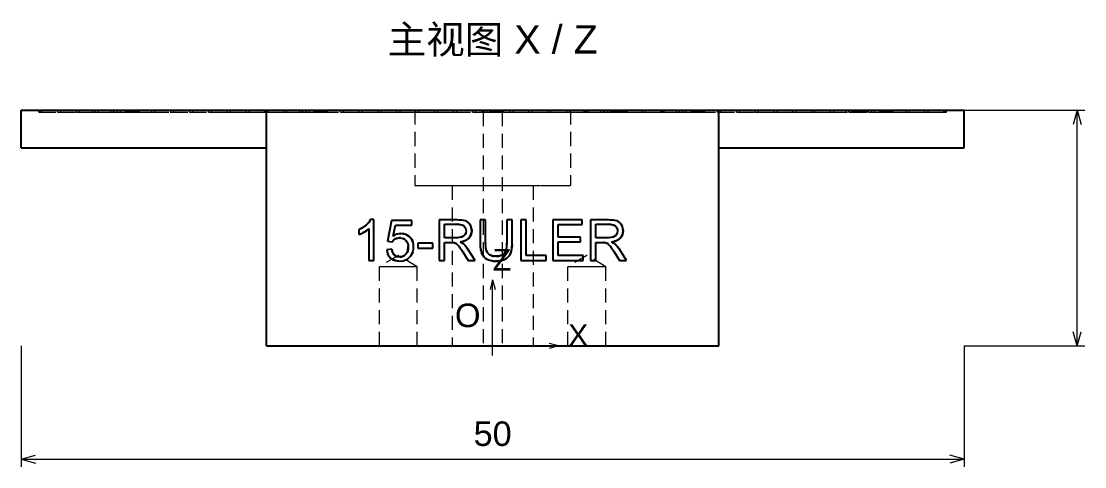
# Paper-space layout '01_三视图' of a CAD drawing. Header units: millimetres. Extents: x 8 to 452, y 8 to 289.
# Drawn here: x 111 to 223.8, y 164.7 to 211.9 of the extents above; entities that cross this region are included whole.
import ezdxf
from ezdxf.enums import TextEntityAlignment as Align

# ---------------------------------------------------------------- set-up
doc = ezdxf.new("R2010")
doc.units = ezdxf.units.MM
doc.linetypes.add('WP_HIDDEN', pattern=[2.3, 1.5, -0.8])
for name, color, linetype, lineweight in [('ANNOTATIONS', 7, 'CONTINUOUS', 18), ('HIDDEN', 7, 'WP_HIDDEN', 13), ('VISIBLE', 7, 'CONTINUOUS', 25)]:
    doc.layers.add(name, color=color, linetype=linetype, lineweight=lineweight)
doc.styles.add('CJK', font='Arial Unicode.ttf')

psp = doc.layouts.new('01_三视图')

# ---------------------------------------------------------------- linework, layer by layer
at = {"layer": 'ANNOTATIONS'}
for p, q in [((211, 202.5), (223.8, 202.5)), ((223, 202.5), (222.58, 201)), ((223, 177.5), (223, 202.5)), ((223, 202.5), (223.42, 201)), ((161, 184.5), (160.72, 183.5)), ((161, 177.5), (161, 184.5)), ((161, 184.5), (161.28, 183.5)), ((161, 176.5), (161, 178.5)), ((223, 177.5), (222.58, 179)), ((223, 177.5), (223.42, 179)), ((111, 177.5), (111, 164.7)), ((160, 177.5), (162, 177.5)), ((161, 177.5), (168, 177.5)), ((168, 177.5), (167, 177.78)), ((168, 177.5), (167, 177.22)), ((211, 177.5), (211, 164.7)), ((211, 177.5), (223.8, 177.5)), ((111, 165.5), (112.5, 165.92)), ((211, 165.5), (209.5, 165.92)), ((111, 165.5), (211, 165.5)), ((111, 165.5), (112.5, 165.08)), ((211, 165.5), (209.5, 165.08))]:
    psp.add_line(p, q, dxfattribs=at)
at = {"layer": 'HIDDEN'}
for points in [[(113, 202.5), (112.85, 202.5)], [(113.15, 202.5), (112.85, 202.5)], [(112.85, 202.3), (112.85, 202.5)], [(112.85, 202.3), (113.15, 202.3)], [(112.85, 202.3), (113, 202.3)], [(160.02, 202.5), (113, 202.5)], [(113, 202.3), (113, 202.5)], [(113, 202.3), (160.02, 202.3)], [(114.85, 202.5), (113.15, 202.5)], [(113.15, 202.5), (113.15, 202.3)], [(113.15, 202.3), (114.85, 202.3)], [(115.15, 202.5), (114.85, 202.5)], [(114.85, 202.3), (114.85, 202.5)], [(114.85, 202.3), (115.15, 202.3)], [(116.85, 202.5), (115.15, 202.5)], [(115.15, 202.5), (115.15, 202.3)], [(115.15, 202.3), (116.85, 202.3)], [(117.15, 202.5), (116.85, 202.5)], [(116.85, 202.3), (116.85, 202.5)], [(116.85, 202.3), (117.15, 202.3)], [(118.85, 202.5), (117.15, 202.5)], [(117.15, 202.5), (117.15, 202.3)], [(117.15, 202.3), (118.85, 202.3)], [(120.51, 202.5), (118.51, 202.5)], [(120.79, 202.5), (118.51, 202.5)], [(118.51, 202.3), (118.51, 202.5)], [(118.51, 202.3), (120.51, 202.3)], [(118.51, 202.3), (120.79, 202.3)], [(120.79, 202.5), (118.79, 202.5)], [(118.79, 202.3), (118.79, 202.5)], [(118.79, 202.3), (120.79, 202.3)], [(119.15, 202.5), (118.85, 202.5)], [(118.85, 202.3), (118.85, 202.5)], [(118.85, 202.3), (119.15, 202.3)], [(120.85, 202.5), (119.15, 202.5)], [(119.15, 202.5), (119.15, 202.3)], [(119.15, 202.3), (120.85, 202.3)], [(120.51, 202.3), (120.51, 202.5)], [(120.79, 202.3), (120.79, 202.5)], [(121.15, 202.5), (120.85, 202.5)], [(120.85, 202.3), (120.85, 202.5)], [(120.85, 202.3), (121.15, 202.3)], [(122.85, 202.5), (121.15, 202.5)], [(121.15, 202.5), (121.15, 202.3)], [(121.15, 202.3), (122.85, 202.3)], [(123.49, 202.5), (121.21, 202.5)], [(121.21, 202.3), (121.21, 202.5)], [(123.49, 202.3), (121.21, 202.3)], [(121.49, 202.5), (121.49, 202.3)], [(123.21, 202.5), (121.49, 202.5)], [(121.49, 202.3), (123.21, 202.3)], [(123.15, 202.5), (122.85, 202.5)], [(122.85, 202.3), (122.85, 202.5)], [(122.85, 202.3), (123.15, 202.3)], [(124.85, 202.5), (123.15, 202.5)], [(123.15, 202.5), (123.15, 202.3)], [(123.15, 202.3), (124.85, 202.3)], [(123.21, 202.5), (123.21, 202.3)], [(123.49, 202.3), (123.49, 202.5)], [(125.15, 202.5), (124.85, 202.5)], [(124.85, 202.3), (124.85, 202.5)], [(124.85, 202.3), (125.15, 202.3)], [(126.85, 202.5), (125.15, 202.5)], [(125.15, 202.5), (125.15, 202.3)], [(125.15, 202.3), (126.85, 202.3)], [(127.15, 202.5), (126.85, 202.5)], [(126.85, 202.3), (126.85, 202.5)], [(126.85, 202.3), (127.15, 202.3)], [(128.85, 202.5), (127.15, 202.5)], [(127.15, 202.5), (127.15, 202.3)], [(127.15, 202.3), (128.85, 202.3)], [(129.15, 202.5), (128.85, 202.5)], [(128.85, 202.3), (128.85, 202.5)], [(128.85, 202.3), (129.15, 202.3)], [(130.85, 202.5), (129.15, 202.5)], [(129.15, 202.5), (129.15, 202.3)], [(129.15, 202.3), (130.85, 202.3)], [(131.15, 202.5), (130.85, 202.5)], [(130.85, 202.3), (130.85, 202.5)], [(130.85, 202.3), (131.15, 202.3)], [(132.85, 202.5), (131.15, 202.5)], [(131.15, 202.5), (131.15, 202.3)], [(131.15, 202.3), (132.85, 202.3)], [(133.15, 202.5), (132.85, 202.5)], [(132.85, 202.3), (132.85, 202.5)], [(132.85, 202.3), (133.15, 202.3)], [(134.85, 202.5), (133.15, 202.5)], [(133.15, 202.5), (133.15, 202.3)], [(133.15, 202.3), (134.85, 202.3)], [(135.15, 202.5), (134.85, 202.5)], [(134.85, 202.3), (134.85, 202.5)], [(134.85, 202.3), (135.15, 202.3)], [(136.85, 202.5), (135.15, 202.5)], [(135.15, 202.5), (135.15, 202.3)], [(135.15, 202.3), (136.85, 202.3)], [(137.15, 202.5), (136.85, 202.5)], [(136.85, 202.3), (136.85, 202.5)], [(136.85, 202.3), (137.15, 202.3)], [(137, 198.5), (137, 202.5)], [(138.85, 202.5), (137.15, 202.5)], [(137.15, 202.5), (137.15, 202.3)], [(137.15, 202.3), (138.85, 202.3)], [(139.15, 202.5), (138.85, 202.5)], [(138.85, 202.3), (138.85, 202.5)], [(138.85, 202.3), (139.15, 202.3)], [(140.85, 202.5), (139.15, 202.5)], [(139.15, 202.5), (139.15, 202.3)], [(139.15, 202.3), (140.85, 202.3)], [(140.79, 202.5), (140.51, 202.5)], [(140.51, 202.3), (140.51, 202.5)], [(140.51, 202.3), (140.79, 202.3)], [(140.79, 202.3), (140.79, 202.5)], [(141.15, 202.5), (140.85, 202.5)], [(140.85, 202.3), (140.85, 202.5)], [(140.85, 202.3), (141.15, 202.3)], [(142.85, 202.5), (141.15, 202.5)], [(141.15, 202.5), (141.15, 202.3)], [(141.15, 202.3), (142.85, 202.3)], [(143.49, 202.5), (141.21, 202.5)], [(141.21, 202.3), (141.21, 202.5)], [(143.49, 202.3), (141.21, 202.3)], [(141.49, 202.5), (141.49, 202.3)], [(143.21, 202.5), (141.49, 202.5)], [(141.49, 202.3), (143.21, 202.3)], [(143.15, 202.5), (142.85, 202.5)], [(142.85, 202.3), (142.85, 202.5)], [(142.85, 202.3), (143.15, 202.3)], [(143.14, 202.5), (142.86, 202.5)], [(160.17, 202.5), (142.86, 202.5)], [(142.86, 202.3), (142.86, 202.5)], [(142.86, 202.3), (160.17, 202.3)], [(143.14, 202.3), (142.86, 202.3)], [(160.45, 202.5), (143.14, 202.5)], [(143.14, 202.3), (143.14, 202.5)], [(143.14, 202.3), (160.45, 202.3)], [(144.85, 202.5), (143.15, 202.5)], [(143.15, 202.5), (143.15, 202.3)], [(143.15, 202.3), (144.85, 202.3)], [(143.21, 202.5), (143.21, 202.3)], [(143.49, 202.3), (143.49, 202.5)], [(145.15, 202.5), (144.85, 202.5)], [(144.85, 202.3), (144.85, 202.5)], [(144.85, 202.3), (145.15, 202.3)], [(146.85, 202.5), (145.15, 202.5)], [(145.15, 202.5), (145.15, 202.3)], [(145.15, 202.3), (146.85, 202.3)], [(147.15, 202.5), (146.85, 202.5)], [(146.85, 202.3), (146.85, 202.5)], [(146.85, 202.3), (147.15, 202.3)], [(148.85, 202.5), (147.15, 202.5)], [(147.15, 202.5), (147.15, 202.3)], [(147.15, 202.3), (148.85, 202.3)], [(149.15, 202.5), (148.85, 202.5)], [(148.85, 202.3), (148.85, 202.5)], [(148.85, 202.3), (149.15, 202.3)], [(150.85, 202.5), (149.15, 202.5)], [(149.15, 202.5), (149.15, 202.3)], [(149.15, 202.3), (150.85, 202.3)], [(151.15, 202.5), (150.85, 202.5)], [(150.85, 202.3), (150.85, 202.5)], [(150.85, 202.3), (151.15, 202.3)], [(152.85, 202.5), (151.15, 202.5)], [(151.15, 202.5), (151.15, 202.3)], [(151.15, 202.3), (152.85, 202.3)], [(152.75, 202.5), (152.96, 202.5), (153.57, 202.5), (154.55, 202.5), (155.86, 202.5), (157.42, 202.5), (159.16, 202.5), (161, 202.5), (162.84, 202.5), (164.58, 202.5), (166.14, 202.5), (167.45, 202.5), (168.43, 202.5), (169.04, 202.5), (169.25, 202.5)], [(152.75, 202.5), (152.75, 194.5)], [(153.15, 202.5), (152.85, 202.5)], [(152.85, 202.3), (152.85, 202.5)], [(152.85, 202.3), (153.15, 202.3)], [(154.85, 202.5), (153.15, 202.5)], [(153.15, 202.5), (153.15, 202.3)], [(153.15, 202.3), (154.85, 202.3)], [(155.15, 202.5), (154.85, 202.5)], [(154.85, 202.3), (154.85, 202.5)], [(154.85, 202.3), (155.15, 202.3)], [(156.85, 202.5), (155.15, 202.5)], [(155.15, 202.5), (155.15, 202.3)], [(155.15, 202.3), (156.85, 202.3)], [(157.15, 202.5), (156.85, 202.5)], [(156.85, 202.3), (156.85, 202.5)], [(156.85, 202.3), (157.15, 202.3)], [(158.85, 202.5), (157.15, 202.5)], [(157.15, 202.5), (157.15, 202.3)], [(157.15, 202.3), (158.85, 202.3)], [(159.15, 202.5), (158.85, 202.5)], [(158.85, 202.3), (158.85, 202.5)], [(158.85, 202.3), (159.15, 202.3)], [(160.02, 202.5), (159.15, 202.5)], [(159.15, 202.5), (159.15, 202.3)], [(159.15, 202.3), (160.02, 202.3)], [(162.14, 202.5), (159.86, 202.5)], [(159.86, 202.3), (159.86, 202.5)], [(162.14, 202.3), (159.86, 202.3)], [(160, 202.3), (160, 177.5)], [(160, 202.3), (160, 202.3), (160, 202.3), (160, 202.3), (160, 202.3), (160, 202.3), (160, 202.3), (160.01, 202.3), (160.01, 202.3), (160.01, 202.3), (160.01, 202.3), (160.01, 202.3), (160.01, 202.3), (160.02, 202.3), (160.02, 202.3)], [(160.02, 202.5), (160.06, 202.5), (160.11, 202.5), (160.19, 202.5), (160.27, 202.5), (160.38, 202.5), (160.49, 202.5), (160.62, 202.5), (160.75, 202.5), (160.89, 202.5), (161.03, 202.5), (161.16, 202.5), (161.3, 202.5), (161.43, 202.5), (161.55, 202.5)], [(160.17, 202.5), (160.15, 202.5), (160.14, 202.5), (160.12, 202.5), (160.11, 202.5), (160.1, 202.5), (160.09, 202.5), (160.08, 202.5), (160.07, 202.5), (160.06, 202.5), (160.05, 202.5), (160.04, 202.5), (160.03, 202.5), (160.03, 202.5), (160.02, 202.5)], [(160.02, 202.3), (160.02, 202.5)], [(160.14, 202.3), (160.14, 202.5)], [(161.86, 202.5), (160.14, 202.5)], [(160.14, 202.3), (161.86, 202.3)], [(160.17, 202.3), (160.17, 202.5)], [(160.17, 202.3), (160.18, 202.3), (160.2, 202.3), (160.22, 202.3), (160.23, 202.3), (160.25, 202.3), (160.27, 202.3), (160.29, 202.3), (160.31, 202.3), (160.33, 202.3), (160.36, 202.3), (160.38, 202.3), (160.4, 202.3), (160.42, 202.3), (160.45, 202.3)], [(161.98, 202.5), (161.94, 202.5), (161.89, 202.5), (161.81, 202.5), (161.73, 202.5), (161.62, 202.5), (161.51, 202.5), (161.38, 202.5), (161.25, 202.5), (161.11, 202.5), (160.97, 202.5), (160.84, 202.5), (160.7, 202.5), (160.57, 202.5), (160.45, 202.5)], [(160.45, 202.3), (160.45, 202.5)], [(162.85, 202.5), (161.55, 202.5)], [(161.55, 202.3), (161.55, 202.5)], [(161.83, 202.3), (161.82, 202.3), (161.8, 202.3), (161.78, 202.3), (161.77, 202.3), (161.75, 202.3), (161.73, 202.3), (161.71, 202.3), (161.69, 202.3), (161.67, 202.3), (161.64, 202.3), (161.62, 202.3), (161.6, 202.3), (161.58, 202.3), (161.55, 202.3)], [(161.55, 202.3), (162.85, 202.3)], [(161.83, 202.3), (161.83, 202.5)], [(161.83, 202.5), (161.85, 202.5), (161.86, 202.5), (161.88, 202.5), (161.89, 202.5), (161.9, 202.5), (161.91, 202.5), (161.92, 202.5), (161.93, 202.5), (161.94, 202.5), (161.95, 202.5), (161.96, 202.5), (161.97, 202.5), (161.97, 202.5), (161.98, 202.5)], [(162.85, 202.5), (161.83, 202.5)], [(161.83, 202.3), (162.85, 202.3)], [(161.86, 202.5), (161.86, 202.3)], [(209, 202.5), (161.98, 202.5)], [(161.98, 202.3), (161.98, 202.5)], [(162.85, 202.5), (161.98, 202.5)], [(161.98, 202.3), (161.98, 202.3), (161.99, 202.3), (161.99, 202.3), (161.99, 202.3), (161.99, 202.3), (161.99, 202.3), (161.99, 202.3), (162, 202.3), (162, 202.3), (162, 202.3), (162, 202.3), (162, 202.3), (162, 202.3), (162, 202.3)], [(161.98, 202.3), (209, 202.3)], [(161.98, 202.3), (162.85, 202.3)], [(162, 202.3), (162, 177.5)], [(162.14, 202.3), (162.14, 202.5)], [(163.15, 202.5), (162.85, 202.5)], [(162.85, 202.3), (162.85, 202.5)], [(162.85, 202.3), (163.15, 202.3)], [(178.86, 202.5), (163.15, 202.5)], [(179.14, 202.5), (163.15, 202.5)], [(164.85, 202.5), (163.15, 202.5)], [(163.15, 202.5), (163.15, 202.3)], [(163.15, 202.3), (164.85, 202.3)], [(163.15, 202.3), (179.14, 202.3)], [(163.15, 202.3), (178.86, 202.3)], [(165.15, 202.5), (164.85, 202.5)], [(164.85, 202.3), (164.85, 202.5)], [(164.85, 202.3), (165.15, 202.3)], [(166.85, 202.5), (165.15, 202.5)], [(165.15, 202.5), (165.15, 202.3)], [(165.15, 202.3), (166.85, 202.3)], [(167.15, 202.5), (166.85, 202.5)], [(166.85, 202.3), (166.85, 202.5)], [(166.85, 202.3), (167.15, 202.3)], [(168.85, 202.5), (167.15, 202.5)], [(167.15, 202.5), (167.15, 202.3)], [(167.15, 202.3), (168.85, 202.3)], [(169.15, 202.5), (168.85, 202.5)], [(168.85, 202.3), (168.85, 202.5)], [(168.85, 202.3), (169.15, 202.3)], [(170.85, 202.5), (169.15, 202.5)], [(169.15, 202.5), (169.15, 202.3)], [(169.15, 202.3), (170.85, 202.3)], [(169.25, 202.5), (169.25, 194.5)], [(172.51, 202.5), (170.71, 202.5)], [(170.99, 202.5), (170.71, 202.5)], [(170.71, 202.3), (170.71, 202.5)], [(170.71, 202.3), (170.99, 202.3)], [(170.71, 202.3), (172.51, 202.3)], [(171.15, 202.5), (170.85, 202.5)], [(170.85, 202.3), (170.85, 202.5)], [(170.85, 202.3), (171.15, 202.3)], [(172.51, 202.5), (170.99, 202.5)], [(170.99, 202.3), (170.99, 202.5)], [(170.99, 202.3), (172.51, 202.3)], [(172.85, 202.5), (171.15, 202.5)], [(171.15, 202.5), (171.15, 202.3)], [(171.15, 202.3), (172.85, 202.3)], [(172.79, 202.5), (172.51, 202.5)], [(172.51, 202.3), (172.51, 202.5)], [(172.51, 202.3), (172.79, 202.3)], [(172.79, 202.3), (172.79, 202.5)], [(173.15, 202.5), (172.85, 202.5)], [(172.85, 202.3), (172.85, 202.5)], [(172.85, 202.3), (173.15, 202.3)], [(174.85, 202.5), (173.15, 202.5)], [(173.15, 202.5), (173.15, 202.3)], [(173.15, 202.3), (174.85, 202.3)], [(175.01, 202.5), (173.21, 202.5)], [(175.29, 202.5), (173.21, 202.5)], [(173.21, 202.3), (173.21, 202.5)], [(175.01, 202.3), (173.21, 202.3)], [(173.21, 202.3), (175.29, 202.3)], [(175.29, 202.5), (173.49, 202.5)], [(173.49, 202.3), (173.49, 202.5)], [(175.29, 202.3), (173.49, 202.3)], [(175.15, 202.5), (174.85, 202.5)], [(174.85, 202.3), (174.85, 202.5)], [(174.85, 202.3), (175.15, 202.3)], [(175.01, 202.5), (175.01, 202.3)], [(176.85, 202.5), (175.15, 202.5)], [(175.15, 202.5), (175.15, 202.3)], [(175.15, 202.3), (176.85, 202.3)], [(175.29, 202.3), (175.29, 202.5)], [(177.15, 202.5), (176.85, 202.5)], [(176.85, 202.3), (176.85, 202.5)], [(176.85, 202.3), (177.15, 202.3)], [(178.85, 202.5), (177.15, 202.5)], [(177.15, 202.5), (177.15, 202.3)], [(177.15, 202.3), (178.85, 202.3)], [(179.15, 202.5), (178.85, 202.5)], [(178.85, 202.3), (178.85, 202.5)], [(178.85, 202.3), (179.15, 202.3)], [(179.14, 202.5), (178.86, 202.5)], [(178.86, 202.3), (178.86, 202.5)], [(179.14, 202.3), (178.86, 202.3)], [(179.14, 202.3), (179.14, 202.5)], [(180.85, 202.5), (179.15, 202.5)], [(179.15, 202.5), (179.15, 202.3)], [(179.15, 202.3), (180.85, 202.3)], [(180.79, 202.5), (180.51, 202.5)], [(180.51, 202.3), (180.51, 202.5)], [(180.51, 202.3), (180.79, 202.3)], [(180.79, 202.3), (180.79, 202.5)], [(181.15, 202.5), (180.85, 202.5)], [(180.85, 202.3), (180.85, 202.5)], [(180.85, 202.3), (181.15, 202.3)], [(182.85, 202.5), (181.15, 202.5)], [(181.15, 202.5), (181.15, 202.3)], [(181.15, 202.3), (182.85, 202.3)], [(183.49, 202.5), (181.21, 202.5)], [(181.21, 202.3), (181.21, 202.5)], [(183.49, 202.3), (181.21, 202.3)], [(181.49, 202.3), (181.49, 202.5)], [(183.21, 202.5), (181.49, 202.5)], [(181.49, 202.3), (183.21, 202.3)], [(183.15, 202.5), (182.85, 202.5)], [(182.85, 202.3), (182.85, 202.5)], [(182.85, 202.3), (183.15, 202.3)], [(184.85, 202.5), (183.15, 202.5)], [(183.15, 202.5), (183.15, 202.3)], [(183.15, 202.3), (184.85, 202.3)], [(183.21, 202.5), (183.21, 202.3)], [(183.49, 202.3), (183.49, 202.5)], [(185.15, 202.5), (184.85, 202.5)], [(184.85, 202.3), (184.85, 202.5)], [(184.85, 202.3), (185.15, 202.3)], [(185, 198.5), (185, 202.5)], [(186.85, 202.5), (185.15, 202.5)], [(185.15, 202.5), (185.15, 202.3)], [(185.15, 202.3), (186.85, 202.3)], [(187.15, 202.5), (186.85, 202.5)], [(186.85, 202.3), (186.85, 202.5)], [(186.85, 202.3), (187.15, 202.3)], [(188.85, 202.5), (187.15, 202.5)], [(187.15, 202.5), (187.15, 202.3)], [(187.15, 202.3), (188.85, 202.3)], [(189.15, 202.5), (188.85, 202.5)], [(188.85, 202.3), (188.85, 202.5)], [(188.85, 202.3), (189.15, 202.3)], [(190.85, 202.5), (189.15, 202.5)], [(189.15, 202.5), (189.15, 202.3)], [(189.15, 202.3), (190.85, 202.3)], [(191.15, 202.5), (190.85, 202.5)], [(190.85, 202.3), (190.85, 202.5)], [(190.85, 202.3), (191.15, 202.3)], [(192.85, 202.5), (191.15, 202.5)], [(191.15, 202.5), (191.15, 202.3)], [(191.15, 202.3), (192.85, 202.3)], [(193.15, 202.5), (192.85, 202.5)], [(192.85, 202.3), (192.85, 202.5)], [(192.85, 202.3), (193.15, 202.3)], [(194.85, 202.5), (193.15, 202.5)], [(193.15, 202.5), (193.15, 202.3)], [(193.15, 202.3), (194.85, 202.3)], [(195.15, 202.5), (194.85, 202.5)], [(194.85, 202.3), (194.85, 202.5)], [(194.85, 202.3), (195.15, 202.3)], [(196.85, 202.5), (195.15, 202.5)], [(195.15, 202.5), (195.15, 202.3)], [(195.15, 202.3), (196.85, 202.3)], [(197.15, 202.5), (196.85, 202.5)], [(196.85, 202.3), (196.85, 202.5)], [(196.85, 202.3), (197.15, 202.3)], [(198.85, 202.5), (197.15, 202.5)], [(197.15, 202.5), (197.15, 202.3)], [(197.15, 202.3), (198.85, 202.3)], [(200.51, 202.5), (198.51, 202.5)], [(200.79, 202.5), (198.51, 202.5)], [(198.51, 202.3), (198.51, 202.5)], [(200.51, 202.3), (198.51, 202.3)], [(200.79, 202.3), (198.51, 202.3)], [(200.79, 202.5), (198.79, 202.5)], [(198.79, 202.3), (198.79, 202.5)], [(198.79, 202.3), (200.79, 202.3)], [(199.15, 202.5), (198.85, 202.5)], [(198.85, 202.3), (198.85, 202.5)], [(198.85, 202.3), (199.15, 202.3)], [(200.85, 202.5), (199.15, 202.5)], [(199.15, 202.5), (199.15, 202.3)], [(199.15, 202.3), (200.85, 202.3)], [(200.51, 202.3), (200.51, 202.5)], [(200.79, 202.3), (200.79, 202.5)], [(201.15, 202.5), (200.85, 202.5)], [(200.85, 202.3), (200.85, 202.5)], [(200.85, 202.3), (201.15, 202.3)], [(202.85, 202.5), (201.15, 202.5)], [(201.15, 202.5), (201.15, 202.3)], [(201.15, 202.3), (202.85, 202.3)], [(203.49, 202.5), (201.21, 202.5)], [(201.21, 202.3), (201.21, 202.5)], [(203.49, 202.3), (201.21, 202.3)], [(201.49, 202.5), (201.49, 202.3)], [(203.21, 202.5), (201.49, 202.5)], [(201.49, 202.3), (203.21, 202.3)], [(203.15, 202.5), (202.85, 202.5)], [(202.85, 202.3), (202.85, 202.5)], [(202.85, 202.3), (203.15, 202.3)], [(204.85, 202.5), (203.15, 202.5)], [(203.15, 202.5), (203.15, 202.3)], [(203.15, 202.3), (204.85, 202.3)], [(203.21, 202.5), (203.21, 202.3)], [(203.49, 202.3), (203.49, 202.5)], [(205.15, 202.5), (204.85, 202.5)], [(204.85, 202.3), (204.85, 202.5)], [(204.85, 202.3), (205.15, 202.3)], [(206.85, 202.5), (205.15, 202.5)], [(205.15, 202.5), (205.15, 202.3)], [(205.15, 202.3), (206.85, 202.3)], [(207.15, 202.5), (206.85, 202.5)], [(206.85, 202.3), (206.85, 202.5)], [(206.85, 202.3), (207.15, 202.3)], [(208.85, 202.5), (207.15, 202.5)], [(207.15, 202.5), (207.15, 202.3)], [(207.15, 202.3), (208.85, 202.3)], [(209.15, 202.5), (208.85, 202.5)], [(208.85, 202.3), (208.85, 202.5)], [(208.85, 202.3), (209.15, 202.3)], [(209.15, 202.5), (209, 202.5)], [(209, 202.3), (209, 202.5)], [(209, 202.3), (209.15, 202.3)], [(209.15, 202.3), (209.15, 202.5)], [(152.75, 194.5), (152.96, 194.5), (153.57, 194.5), (154.55, 194.5), (155.86, 194.5), (157.42, 194.5), (159.16, 194.5), (161, 194.5), (162.84, 194.5), (164.58, 194.5), (166.14, 194.5), (167.45, 194.5), (168.43, 194.5), (169.04, 194.5), (169.25, 194.5)], [(156.7, 194.5), (156.7, 177.5)], [(156.7, 194.5), (156.81, 194.5), (157.13, 194.5), (157.64, 194.5), (158.32, 194.5), (159.13, 194.5), (160.04, 194.5), (161, 194.5), (161.96, 194.5), (162.87, 194.5), (163.68, 194.5), (164.36, 194.5), (164.87, 194.5), (165.19, 194.5), (165.3, 194.5)], [(165.3, 194.5), (165.3, 177.5)], [(147.88, 190.62), (147.97, 190.74)], [(157.24, 190.88), (157.37, 190.88)], [(157.88, 190.83), (158.12, 190.77)], [(158.12, 190.77), (158.36, 190.63)], [(173.3, 190.88), (173.42, 190.88)], [(173.93, 190.83), (174.18, 190.77)], [(174.18, 190.77), (174.41, 190.63)], [(146.81, 189.82), (147.21, 190.04)], [(147.87, 189.94), (147.71, 189.8), (147.51, 189.66)], [(157.37, 190.4), (157.27, 190.41)], [(157.79, 190.32), (157.61, 190.37), (157.4, 190.4)], [(158.07, 190.09), (157.97, 190.21)], [(158.14, 189.97), (158.11, 190.04)], [(158.15, 189.48), (158.19, 189.71)], [(158.19, 189.71), (158.16, 189.91)], [(158.36, 190.63), (158.38, 190.61)], [(158.66, 190.24), (158.69, 190.17)], [(158.72, 190.1), (158.75, 189.95)], [(173.43, 190.4), (173.32, 190.41)], [(173.84, 190.32), (173.67, 190.37), (173.46, 190.4)], [(174.13, 190.09), (174.02, 190.21)], [(174.2, 189.97), (174.16, 190.04)], [(174.21, 189.48), (174.25, 189.71)], [(174.25, 189.71), (174.22, 189.91)], [(174.42, 190.63), (174.44, 190.61)], [(174.73, 190.22), (174.79, 190.06), (174.82, 189.88)], [(147.11, 189.44), (146.81, 189.31)], [(147.21, 189.49), (147.14, 189.45)], [(150.44, 188.67), (150.35, 188.55)], [(150.6, 188.8), (150.49, 188.72)], [(150.6, 189.25), (150.77, 189.33), (150.94, 189.39)], [(151.05, 188.96), (150.91, 188.94)], [(151.5, 188.9), (151.36, 188.94), (151.21, 188.96)], [(151.27, 189.43), (151.35, 189.43)], [(152.05, 188.07), (152.02, 188.3), (151.94, 188.5)], [(152.11, 189.15), (152.22, 189.04)], [(152.53, 188.55), (152.59, 188.3), (152.61, 188.03)], [(156.66, 188.49), (156.56, 188.49)], [(156.71, 188.48), (156.69, 188.48)], [(156.75, 188.48), (156.74, 188.48)], [(156.8, 188.48), (156.79, 188.48)], [(156.8, 188.48), (156.8, 188.48)], [(156.88, 188.47), (156.82, 188.48)], [(156.93, 188.45), (156.88, 188.47)], [(157.07, 188.39), (156.97, 188.44)], [(157.31, 188.99), (157.65, 189.03)], [(157.74, 188.56), (157.56, 188.53)], [(157.73, 188.45), (157.78, 188.41)], [(157.81, 189.09), (157.92, 189.16)], [(157.81, 188.39), (157.81, 188.39)], [(157.82, 188.39), (157.82, 188.39)], [(157.83, 188.38), (157.91, 188.32)], [(158.34, 188.81), (158.11, 188.68)], [(159.74, 187.67), (159.69, 188), (159.68, 188.39)], [(163.07, 188.39), (163.07, 188.31)], [(172.71, 188.49), (172.62, 188.49)], [(172.76, 188.48), (172.75, 188.48)], [(172.8, 188.48), (172.8, 188.48)], [(172.85, 188.48), (172.84, 188.48)], [(172.86, 188.48), (172.85, 188.48)], [(172.94, 188.47), (172.88, 188.48)], [(172.99, 188.45), (172.94, 188.47)], [(173.13, 188.39), (173.03, 188.44)], [(173.36, 188.99), (173.7, 189.03)], [(173.79, 188.56), (173.62, 188.53)], [(173.78, 188.45), (173.84, 188.41)], [(173.87, 189.09), (173.98, 189.16)], [(173.87, 188.39), (173.87, 188.39)], [(173.88, 188.39), (173.88, 188.39)], [(173.88, 188.38), (173.96, 188.32)], [(174.4, 188.81), (174.17, 188.68)], [(149.87, 187.25), (149.8, 187.47), (149.76, 187.7)], [(150.34, 187.63), (150.4, 187.43), (150.48, 187.27)], [(151.79, 187.22), (151.93, 187.43)], [(152.61, 188.03), (152.59, 187.75), (152.53, 187.49)], [(157.26, 188.25), (157.23, 188.28)], [(157.32, 188.2), (157.27, 188.25)], [(157.74, 187.62), (157.52, 187.95)], [(157.91, 188.32), (158.17, 188.03)], [(158.17, 188.03), (158.19, 188.01)], [(159.81, 187.4), (159.75, 187.61)], [(160.25, 188.29), (160.29, 187.81)], [(160.29, 187.81), (160.33, 187.65)], [(160.44, 187.41), (160.51, 187.32)], [(160.54, 187.29), (160.71, 187.16)], [(162.28, 187.36), (162.37, 187.52), (162.43, 187.72), (162.47, 187.96), (162.49, 188.24)], [(162.92, 187.36), (162.85, 187.21), (162.76, 187.07), (162.65, 186.95), (162.52, 186.83)], [(163.01, 187.67), (162.92, 187.36)], [(163.06, 188.07), (163.02, 187.71)], [(173.32, 188.25), (173.29, 188.28)], [(173.37, 188.2), (173.33, 188.25)], [(173.8, 187.62), (173.58, 187.95)], [(173.96, 188.32), (174.23, 188.03)], [(174.23, 188.03), (174.25, 188.01)], [(151, 187.11), (148.99, 185.9)], [(150.31, 186.73), (150.18, 186.83)], [(150.92, 186.96), (151.14, 186.94)], [(153.01, 185.9), (151, 187.11)], [(151.14, 186.5), (151.06, 186.5)], [(152.27, 187.02), (152.05, 186.79), (151.78, 186.63), (151.48, 186.53), (151.14, 186.5)], [(160.39, 186.71), (160.14, 186.89), (160.03, 187), (159.94, 187.13)], [(160.72, 186.58), (160.55, 186.64), (160.39, 186.71)], [(160.77, 186.57), (160.74, 186.58)], [(161.03, 187.04), (161.05, 187.04)], [(161.18, 186.51), (161.14, 186.51)], [(161.17, 187.02), (161.33, 187.01)], [(161.21, 186.5), (161.18, 186.51)], [(161.26, 186.5), (161.21, 186.5)], [(162.16, 186.62), (162, 186.57)], [(162.39, 186.74), (162.24, 186.66)], [(171, 187.11), (168.99, 185.9)], [(173.01, 185.9), (171, 187.11)], [(153.01, 185.9), (152.96, 185.9), (152.81, 185.9), (152.57, 185.9), (152.25, 185.9), (151.87, 185.9), (151.45, 185.9), (151, 185.9), (150.55, 185.9), (150.13, 185.9), (149.75, 185.9), (149.43, 185.9), (149.19, 185.9), (149.04, 185.9), (148.99, 185.9)], [(148.99, 177.5), (148.99, 185.9)], [(153.01, 177.5), (153.01, 185.9)], [(173.01, 185.9), (172.96, 185.9), (172.81, 185.9), (172.57, 185.9), (172.25, 185.9), (171.87, 185.9), (171.45, 185.9), (171, 185.9), (170.55, 185.9), (170.13, 185.9), (169.75, 185.9), (169.43, 185.9), (169.19, 185.9), (169.04, 185.9), (168.99, 185.9)], [(168.99, 177.5), (168.99, 185.9)], [(173.01, 177.5), (173.01, 185.9)], [(153.01, 177.5), (152.96, 177.5), (152.81, 177.5), (152.57, 177.5), (152.25, 177.5), (151.87, 177.5), (151.45, 177.5), (151, 177.5), (150.55, 177.5), (150.13, 177.5), (149.75, 177.5), (149.43, 177.5), (149.19, 177.5), (149.04, 177.5), (148.99, 177.5)], [(156.7, 177.5), (156.81, 177.5), (157.13, 177.5), (157.64, 177.5), (158.32, 177.5), (159.13, 177.5), (160.04, 177.5), (161, 177.5), (161.96, 177.5), (162.87, 177.5), (163.68, 177.5), (164.36, 177.5), (164.87, 177.5), (165.19, 177.5), (165.3, 177.5)], [(160, 177.5), (160.03, 177.5), (160.1, 177.5), (160.22, 177.5), (160.38, 177.5), (160.57, 177.5), (160.78, 177.5), (161, 177.5), (161.22, 177.5), (161.43, 177.5), (161.62, 177.5), (161.78, 177.5), (161.9, 177.5), (161.97, 177.5), (162, 177.5)], [(173.01, 177.5), (172.96, 177.5), (172.81, 177.5), (172.57, 177.5), (172.25, 177.5), (171.87, 177.5), (171.45, 177.5), (171, 177.5), (170.55, 177.5), (170.13, 177.5), (169.75, 177.5), (169.43, 177.5), (169.19, 177.5), (169.04, 177.5), (168.99, 177.5)]]:
    psp.add_lwpolyline(points, dxfattribs=at)
at = {"layer": 'VISIBLE'}
for points in [[(111, 202.5), (137, 202.5)], [(111, 198.5), (111, 202.5)], [(137, 177.5), (137, 202.5)], [(137, 202.5), (185, 202.5)], [(185, 202.5), (211, 202.5)], [(185, 177.5), (185, 202.5)], [(211, 198.5), (211, 202.5)], [(111, 198.5), (137, 198.5)], [(185, 198.5), (211, 198.5)], [(148.06, 190.9), (147.87, 190.61), (147.59, 190.32)], [(147.97, 190.74), (148.06, 190.9)], [(148.4, 190.9), (148.06, 190.9)], [(148.4, 186.57), (148.4, 190.9)], [(150.27, 190.82), (149.85, 188.61)], [(152.41, 190.82), (150.27, 190.82)], [(152.41, 190.32), (152.41, 190.82)], [(157.24, 190.88), (155.33, 190.88)], [(155.33, 190.88), (155.33, 186.57)], [(158.12, 190.77), (157.94, 190.82), (157.74, 190.85), (157.24, 190.88)], [(157.37, 190.88), (157.64, 190.87), (157.88, 190.83)], [(158.6, 190.36), (158.5, 190.49), (158.39, 190.61), (158.26, 190.7), (158.12, 190.77)], [(158.36, 190.63), (158.36, 190.63)], [(160.25, 190.88), (159.68, 190.88)], [(159.68, 190.88), (159.68, 188.39)], [(160.25, 188.4), (160.25, 190.88)], [(163.07, 190.88), (162.5, 190.88)], [(162.5, 190.88), (162.5, 188.4)], [(163.07, 188.39), (163.07, 190.88)], [(164.56, 190.88), (163.99, 190.88)], [(163.99, 190.88), (163.99, 186.57)], [(164.56, 187.08), (164.56, 190.88)], [(170.49, 190.88), (167.38, 190.88)], [(167.38, 190.88), (167.38, 186.57)], [(170.49, 190.37), (170.49, 190.88)], [(173.3, 190.88), (171.39, 190.88)], [(171.39, 190.88), (171.39, 186.57)], [(174.18, 190.77), (174, 190.82), (173.8, 190.85), (173.3, 190.88)], [(173.42, 190.88), (173.7, 190.87), (173.93, 190.83)], [(174.65, 190.36), (174.56, 190.49), (174.45, 190.61), (174.32, 190.7), (174.18, 190.77)], [(174.41, 190.63), (174.42, 190.63)], [(147.59, 190.32), (147.23, 190.05), (146.81, 189.82)], [(146.81, 189.82), (146.81, 189.31)], [(146.81, 189.31), (147.08, 189.42), (147.37, 189.58)], [(147.21, 190.04), (147.59, 190.32)], [(147.37, 189.58), (147.21, 189.49)], [(147.37, 189.58), (147.65, 189.76), (147.87, 189.94)], [(147.51, 189.66), (147.37, 189.58)], [(147.59, 190.32), (147.88, 190.62)], [(147.87, 189.94), (147.87, 186.57)], [(150.46, 189.16), (150.69, 190.32)], [(150.69, 190.32), (152.41, 190.32)], [(155.9, 188.98), (155.9, 190.41)], [(155.9, 190.41), (157.27, 190.41)], [(157.27, 190.41), (157.48, 190.39), (157.68, 190.36), (157.84, 190.3), (157.97, 190.21)], [(157.4, 190.4), (157.37, 190.4)], [(157.97, 190.21), (157.79, 190.32)], [(157.97, 190.21), (158.06, 190.1), (158.13, 189.99), (158.17, 189.85), (158.19, 189.71)], [(158.11, 190.04), (158.07, 190.09)], [(158.19, 189.71), (158.16, 189.51), (158.07, 189.32)], [(158.16, 189.91), (158.14, 189.97)], [(158.38, 190.61), (158.5, 190.5), (158.6, 190.36)], [(158.48, 188.93), (158.61, 189.1), (158.7, 189.29), (158.76, 189.49), (158.78, 189.71)], [(158.78, 189.71), (158.76, 189.49), (158.7, 189.28), (158.61, 189.1), (158.48, 188.93)], [(158.78, 189.71), (158.77, 189.88), (158.73, 190.05), (158.68, 190.21), (158.6, 190.36)], [(158.6, 190.36), (158.66, 190.24)], [(158.69, 190.17), (158.72, 190.1)], [(158.75, 189.95), (158.78, 189.71)], [(167.95, 189.05), (167.95, 190.37)], [(167.95, 190.37), (170.49, 190.37)], [(171.96, 188.98), (171.96, 190.41)], [(171.96, 190.41), (173.32, 190.41)], [(173.32, 190.41), (173.54, 190.39), (173.73, 190.36), (173.89, 190.3), (174.02, 190.21)], [(173.46, 190.4), (173.43, 190.4)], [(174.02, 190.21), (173.84, 190.32)], [(174.02, 190.21), (174.12, 190.1), (174.19, 189.99), (174.23, 189.85), (174.25, 189.71)], [(174.16, 190.04), (174.13, 190.09)], [(174.25, 189.71), (174.22, 189.51), (174.13, 189.32)], [(174.22, 189.91), (174.2, 189.97)], [(174.44, 190.61), (174.55, 190.5), (174.65, 190.36)], [(174.54, 188.93), (174.67, 189.1), (174.76, 189.29), (174.82, 189.49), (174.83, 189.71)], [(174.83, 189.71), (174.81, 189.49), (174.76, 189.28), (174.67, 189.1), (174.54, 188.93)], [(174.83, 189.71), (174.82, 189.88), (174.79, 190.05), (174.73, 190.21), (174.65, 190.36)], [(174.65, 190.36), (174.73, 190.22)], [(174.82, 189.88), (174.83, 189.71)], [(147.14, 189.45), (147.11, 189.44)], [(149.85, 188.61), (150.35, 188.55)], [(150.35, 188.55), (150.49, 188.71), (150.67, 188.85)], [(150.49, 188.72), (150.44, 188.67)], [(151.27, 189.43), (151.06, 189.41), (150.85, 189.36), (150.65, 189.28), (150.46, 189.16)], [(150.46, 189.16), (150.6, 189.25)], [(150.67, 188.85), (150.6, 188.8)], [(150.67, 188.85), (150.89, 188.93), (151.13, 188.96)], [(150.91, 188.94), (150.67, 188.85)], [(150.94, 189.39), (151.1, 189.42), (151.27, 189.43)], [(151.13, 188.96), (151.05, 188.96)], [(151.13, 188.96), (151.33, 188.95), (151.5, 188.9), (151.66, 188.82), (151.8, 188.7)], [(151.21, 188.96), (151.13, 188.96)], [(152.22, 189.04), (152.02, 189.21), (151.79, 189.33), (151.54, 189.41), (151.27, 189.43)], [(151.35, 189.43), (151.56, 189.4), (151.76, 189.35), (151.94, 189.26), (152.11, 189.15)], [(151.8, 188.7), (151.66, 188.82), (151.5, 188.9)], [(151.8, 188.7), (151.91, 188.56), (151.99, 188.39), (152.04, 188.2), (152.05, 187.99)], [(151.94, 188.5), (151.8, 188.7)], [(152.61, 188.03), (152.59, 188.32), (152.52, 188.59), (152.4, 188.83), (152.22, 189.04)], [(152.22, 189.04), (152.41, 188.81), (152.53, 188.55)], [(154.67, 188.4), (153.05, 188.4)], [(153.05, 188.4), (153.05, 187.87)], [(154.67, 187.87), (154.67, 188.4)], [(157.13, 188.98), (155.9, 188.98)], [(155.9, 186.57), (155.9, 188.49)], [(155.9, 188.49), (156.56, 188.49)], [(156.56, 188.49), (156.88, 188.47)], [(156.69, 188.48), (156.66, 188.49)], [(156.74, 188.48), (156.71, 188.48)], [(156.79, 188.48), (156.75, 188.48)], [(156.82, 188.48), (156.8, 188.48)], [(156.8, 188.48), (156.8, 188.48)], [(156.88, 188.47), (157.01, 188.42), (157.14, 188.35)], [(156.97, 188.44), (156.93, 188.45)], [(157.14, 188.35), (157.07, 188.39)], [(157.74, 189.06), (157.47, 189), (157.13, 188.98)], [(157.13, 188.98), (157.31, 188.99)], [(157.56, 188.53), (157.84, 188.59), (158.09, 188.67), (158.31, 188.79), (158.48, 188.93)], [(157.91, 188.32), (157.76, 188.43), (157.56, 188.53)], [(157.56, 188.53), (157.73, 188.45)], [(157.65, 189.03), (157.74, 189.06)], [(158.07, 189.32), (157.93, 189.17), (157.74, 189.06)], [(157.74, 189.06), (157.81, 189.09)], [(158.11, 188.68), (157.93, 188.61), (157.74, 188.56)], [(157.78, 188.41), (157.81, 188.39)], [(157.81, 188.39), (157.82, 188.39)], [(157.82, 188.39), (157.83, 188.38)], [(157.92, 189.16), (158.07, 189.32)], [(158.07, 189.32), (158.15, 189.48)], [(158.48, 188.93), (158.34, 188.81)], [(159.68, 188.39), (159.69, 188.08), (159.72, 187.8), (159.77, 187.54), (159.84, 187.31)], [(160.35, 187.57), (160.31, 187.73), (160.27, 187.92), (160.25, 188.4)], [(160.25, 188.4), (160.25, 188.29)], [(162.5, 188.4), (162.48, 188.05), (162.44, 187.74), (162.35, 187.49), (162.23, 187.3)], [(162.49, 188.24), (162.5, 188.4)], [(162.92, 187.36), (162.99, 187.58), (163.03, 187.82), (163.07, 188.39)], [(170.33, 189.05), (167.95, 189.05)], [(167.95, 187.08), (167.95, 188.55)], [(167.95, 188.55), (170.33, 188.55)], [(170.33, 188.55), (170.33, 189.05)], [(173.18, 188.98), (171.96, 188.98)], [(171.96, 186.57), (171.96, 188.49)], [(171.96, 188.49), (172.62, 188.49)], [(172.62, 188.49), (172.94, 188.47)], [(172.75, 188.48), (172.71, 188.49)], [(172.8, 188.48), (172.76, 188.48)], [(172.84, 188.48), (172.8, 188.48)], [(172.85, 188.48), (172.85, 188.48)], [(172.88, 188.48), (172.86, 188.48)], [(172.94, 188.47), (173.07, 188.42), (173.2, 188.35)], [(173.03, 188.44), (172.99, 188.45)], [(173.2, 188.35), (173.13, 188.39)], [(173.8, 189.06), (173.53, 189), (173.18, 188.98)], [(173.18, 188.98), (173.36, 188.99)], [(173.62, 188.53), (173.9, 188.59), (174.15, 188.67), (174.36, 188.79), (174.54, 188.93)], [(173.96, 188.32), (173.82, 188.43), (173.62, 188.53)], [(173.62, 188.53), (173.78, 188.45)], [(173.7, 189.03), (173.8, 189.06)], [(174.17, 188.68), (173.99, 188.61), (173.79, 188.56)], [(174.13, 189.32), (173.99, 189.17), (173.8, 189.06)], [(173.8, 189.06), (173.87, 189.09)], [(173.84, 188.41), (173.87, 188.39)], [(173.87, 188.39), (173.88, 188.39)], [(173.88, 188.39), (173.88, 188.38)], [(173.98, 189.16), (174.13, 189.32)], [(174.13, 189.32), (174.21, 189.48)], [(174.54, 188.93), (174.4, 188.81)], [(150.31, 187.75), (149.76, 187.7)], [(149.76, 187.7), (149.8, 187.45), (149.89, 187.21), (150.01, 187.01), (150.18, 186.83)], [(150.18, 186.83), (150, 187.02), (149.87, 187.25)], [(150.6, 187.14), (150.49, 187.26), (150.41, 187.4), (150.35, 187.56), (150.31, 187.75)], [(150.31, 187.75), (150.34, 187.63)], [(150.48, 187.27), (150.6, 187.14)], [(152.05, 187.99), (152.04, 187.76), (151.99, 187.56), (151.9, 187.38), (151.79, 187.22)], [(151.93, 187.43), (152.02, 187.69), (152.05, 187.99)], [(152.05, 187.99), (152.05, 188.07)], [(152.27, 187.02), (152.42, 187.25), (152.53, 187.49), (152.59, 187.75), (152.61, 188.03)], [(152.53, 187.49), (152.42, 187.25), (152.27, 187.02)], [(153.05, 187.87), (154.67, 187.87)], [(157.14, 188.35), (157.28, 188.24), (157.43, 188.06)], [(157.23, 188.28), (157.14, 188.35)], [(157.27, 188.25), (157.26, 188.25)], [(157.43, 188.06), (157.32, 188.2)], [(157.43, 188.06), (157.84, 187.47)], [(157.52, 187.95), (157.43, 188.06)], [(157.84, 187.47), (157.74, 187.62)], [(157.84, 187.47), (158.41, 186.57)], [(158.38, 187.75), (158.15, 188.06), (157.91, 188.32)], [(158.17, 188.03), (158.17, 188.03)], [(158.19, 188.01), (158.38, 187.75)], [(159.13, 186.57), (158.38, 187.75)], [(159.75, 187.61), (159.74, 187.67)], [(159.84, 187.31), (159.81, 187.4)], [(159.84, 187.31), (159.94, 187.13), (160.06, 186.96), (160.21, 186.82), (160.39, 186.71)], [(159.94, 187.13), (159.84, 187.31)], [(160.29, 187.81), (160.29, 187.81)], [(160.33, 187.65), (160.35, 187.57)], [(160.71, 187.16), (160.59, 187.24), (160.5, 187.33), (160.41, 187.44), (160.35, 187.57)], [(160.35, 187.57), (160.44, 187.41)], [(160.51, 187.32), (160.54, 187.29)], [(162.23, 187.3), (162.07, 187.17), (161.86, 187.08), (161.61, 187.03), (161.33, 187.01)], [(161.33, 187.01), (161.63, 187.03), (161.87, 187.09), (162.07, 187.17), (162.23, 187.3)], [(162.23, 187.3), (162.28, 187.36)], [(162.39, 186.74), (162.57, 186.87), (162.71, 187.01), (162.83, 187.18), (162.92, 187.36)], [(163.02, 187.71), (163.01, 187.67)], [(163.07, 188.31), (163.06, 188.07)], [(173.2, 188.35), (173.33, 188.24), (173.49, 188.06)], [(173.29, 188.28), (173.2, 188.35)], [(173.33, 188.25), (173.32, 188.25)], [(173.49, 188.06), (173.37, 188.2)], [(173.49, 188.06), (173.9, 187.47)], [(173.58, 187.95), (173.49, 188.06)], [(173.9, 187.47), (173.8, 187.62)], [(173.9, 187.47), (174.47, 186.57)], [(174.44, 187.75), (174.21, 188.06), (173.96, 188.32)], [(174.23, 188.03), (174.23, 188.03)], [(174.25, 188.01), (174.44, 187.75)], [(175.19, 186.57), (174.44, 187.75)], [(147.87, 186.57), (148.4, 186.57)], [(150.18, 186.83), (150.38, 186.68), (150.61, 186.58), (150.86, 186.52), (151.14, 186.5)], [(151.06, 186.5), (150.85, 186.52), (150.65, 186.57), (150.47, 186.64), (150.31, 186.73)], [(151.14, 186.94), (150.99, 186.95), (150.85, 186.99), (150.72, 187.05), (150.6, 187.14)], [(150.6, 187.14), (150.75, 187.03), (150.92, 186.96)], [(151.79, 187.22), (151.65, 187.1), (151.49, 187.01), (151.32, 186.95), (151.14, 186.94)], [(151.14, 186.94), (151.32, 186.95), (151.49, 187.01), (151.65, 187.1), (151.79, 187.22)], [(151.14, 186.5), (151.47, 186.53), (151.78, 186.63), (152.05, 186.79), (152.27, 187.02)], [(155.33, 186.57), (155.9, 186.57)], [(158.41, 186.57), (159.13, 186.57)], [(160.39, 186.71), (160.6, 186.62), (160.84, 186.55), (161.1, 186.51), (161.38, 186.5)], [(161.33, 187.01), (161, 187.05), (160.85, 187.09), (160.71, 187.16)], [(160.71, 187.16), (160.86, 187.09), (161.03, 187.04)], [(160.74, 186.58), (160.72, 186.58)], [(161.14, 186.51), (160.77, 186.57)], [(161.05, 187.04), (161.17, 187.02)], [(161.18, 186.51), (161.18, 186.51)], [(161.21, 186.5), (161.21, 186.5)], [(161.38, 186.5), (161.26, 186.5)], [(161.38, 186.5), (161.67, 186.51), (161.94, 186.56), (162.18, 186.63), (162.39, 186.74)], [(162, 186.57), (161.71, 186.52), (161.38, 186.5)], [(162.24, 186.66), (162.16, 186.62)], [(162.52, 186.83), (162.39, 186.74)], [(163.99, 186.57), (166.69, 186.57)], [(166.69, 187.08), (164.56, 187.08)], [(166.69, 186.57), (166.69, 187.08)], [(167.38, 186.57), (170.59, 186.57)], [(170.59, 187.08), (167.95, 187.08)], [(170.59, 186.57), (170.59, 187.08)], [(171.39, 186.57), (171.96, 186.57)], [(174.47, 186.57), (175.19, 186.57)], [(137, 177.5), (185, 177.5)]]:
    psp.add_lwpolyline(points, dxfattribs=at)

# ---------------------------------------------------------------- texts
at = {"layer": 'ANNOTATIONS', "style": 'CJK'}
for s, height, p in [('主视图 X / Z', 3, (161, 208.5)), ('50', 2.6, (161, 166.9))]:
    psp.add_text(s, height=height, dxfattribs=at).set_placement(p, align=Align.CENTER)
for s, height, p in [('Z', 2.3, (161, 185.5)), ('O', 2.5, (157, 179.5)), ('X', 2.3, (169, 177.5))]:
    psp.add_text(s, height=height, dxfattribs=at).set_placement(p)

doc.saveas('drawing.dxf')
